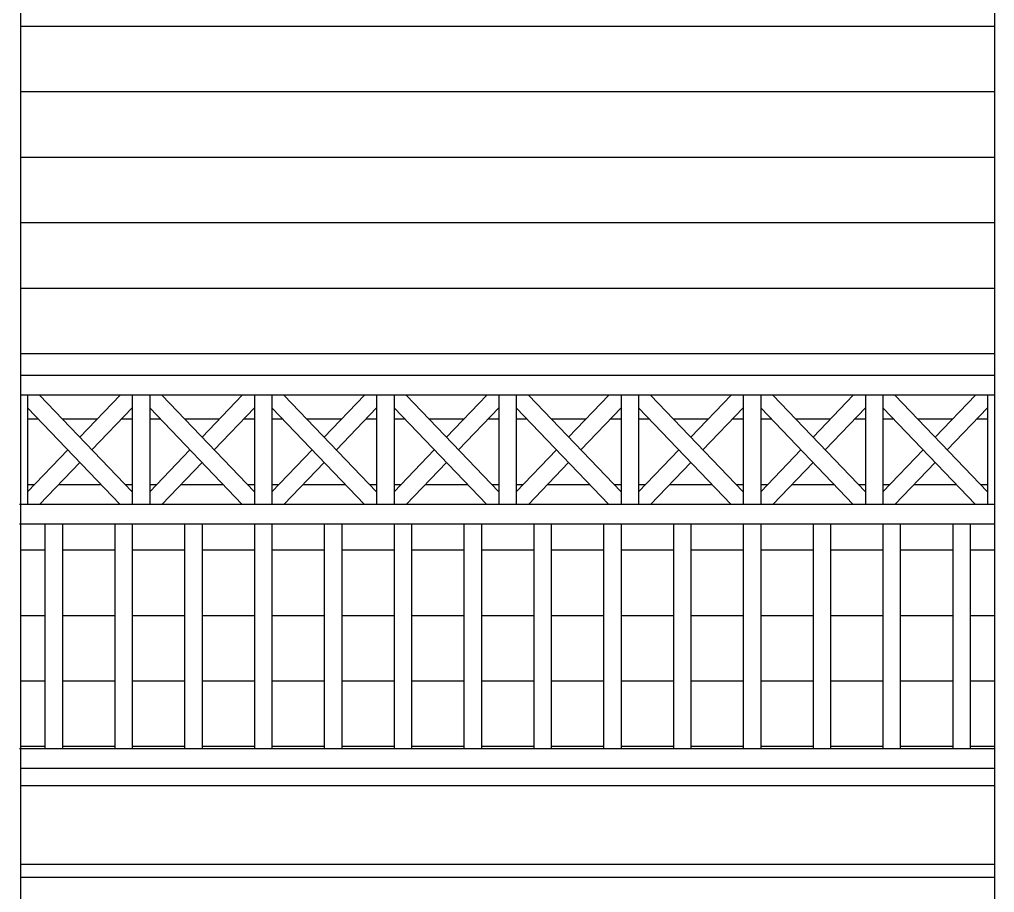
# Model space of a CAD drawing. Header units: inches. Extents: x 86794 to 87086, y 41803 to 41823.
# Drawn here: x 87071.485 to 87073.719, y 41816.78 to 41818.78 of the extents above; entities that cross this region are included whole.
import ezdxf

# ---------------------------------------------------------------- set-up
doc = ezdxf.new("R2010")
doc.units = ezdxf.units.IN
doc.header["$MEASUREMENT"] = 0

msp = doc.modelspace()

# ---------------------------------------------------------------- linework, layer by layer
at = {"ltscale": 0.006}
for p, q in [((87071.487, 41819.0158), (87071.487, 41814.2936)), ((87073.7187, 41819.0158), (87073.7187, 41814.2936)), ((87073.7187, 41818.7636), (87071.487, 41818.7636)), ((87073.7187, 41818.6136), (87071.487, 41818.6136)), ((87073.7187, 41818.4636), (87071.487, 41818.4636)), ((87073.7187, 41818.3136), (87071.487, 41818.3136)), ((87073.7187, 41818.1636), (87071.487, 41818.1636)), ((87073.7187, 41818.0136), (87071.487, 41818.0136)), ((87073.7187, 41817.9636), (87071.487, 41817.9636)), ((87073.7187, 41817.9186), (87071.487, 41817.9186)), ((87071.5029, 41817.9186), (87071.5029, 41817.6686)), ((87071.5306, 41817.9186), (87071.7429, 41817.6975)), ((87071.7151, 41817.9186), (87071.6229, 41817.8225)), ((87071.7429, 41817.9186), (87071.7429, 41817.6686)), ((87071.7829, 41817.9186), (87071.7829, 41817.6686)), ((87071.8106, 41817.9186), (87072.0229, 41817.6975)), ((87071.9951, 41817.9186), (87071.9029, 41817.8225)), ((87072.0229, 41817.9186), (87072.0229, 41817.6686)), ((87072.0629, 41817.9186), (87072.0629, 41817.6686)), ((87072.0906, 41817.9186), (87072.3029, 41817.6975)), ((87072.2751, 41817.9186), (87072.1829, 41817.8225)), ((87072.3029, 41817.9186), (87072.3029, 41817.6686)), ((87072.3429, 41817.9186), (87072.3429, 41817.6686)), ((87072.3706, 41817.9186), (87072.5829, 41817.6975)), ((87072.5551, 41817.9186), (87072.4629, 41817.8225)), ((87072.5829, 41817.9186), (87072.5829, 41817.6686)), ((87072.6229, 41817.9186), (87072.6229, 41817.6686)), ((87072.6506, 41817.9186), (87072.8629, 41817.6975)), ((87072.8351, 41817.9186), (87072.7429, 41817.8225)), ((87072.8629, 41817.9186), (87072.8629, 41817.6686)), ((87072.9029, 41817.9186), (87072.9029, 41817.6686)), ((87072.9306, 41817.9186), (87073.1429, 41817.6975)), ((87073.1151, 41817.9186), (87073.0229, 41817.8225)), ((87073.1429, 41817.9186), (87073.1429, 41817.6686)), ((87073.1829, 41817.9186), (87073.1829, 41817.6686)), ((87073.2106, 41817.9186), (87073.4229, 41817.6975)), ((87073.3951, 41817.9186), (87073.3029, 41817.8225)), ((87073.4229, 41817.9186), (87073.4229, 41817.6686)), ((87073.4629, 41817.9186), (87073.4629, 41817.6686)), ((87073.4906, 41817.9186), (87073.7029, 41817.6975)), ((87073.6751, 41817.9186), (87073.5829, 41817.8225)), ((87073.7029, 41817.9186), (87073.7029, 41817.6686)), ((87071.5029, 41817.8898), (87071.7151, 41817.6686)), ((87071.7429, 41817.8898), (87071.6506, 41817.7936)), ((87071.7829, 41817.8898), (87071.9951, 41817.6686)), ((87072.0229, 41817.8898), (87071.9306, 41817.7936)), ((87072.0629, 41817.8898), (87072.2751, 41817.6686)), ((87072.3029, 41817.8898), (87072.2106, 41817.7936)), ((87072.3429, 41817.8898), (87072.5551, 41817.6686)), ((87072.5829, 41817.8898), (87072.4906, 41817.7936)), ((87072.6229, 41817.8898), (87072.8351, 41817.6686)), ((87072.8629, 41817.8898), (87072.7706, 41817.7936)), ((87072.9029, 41817.8898), (87073.1151, 41817.6686)), ((87073.1429, 41817.8898), (87073.0506, 41817.7936)), ((87073.1829, 41817.8898), (87073.3951, 41817.6686)), ((87073.4229, 41817.8898), (87073.3306, 41817.7936)), ((87073.4629, 41817.8898), (87073.6751, 41817.6686)), ((87073.7029, 41817.8898), (87073.6106, 41817.7936)), ((87071.5279, 41817.8636), (87071.5029, 41817.8636)), ((87071.6623, 41817.8636), (87071.5834, 41817.8636)), ((87071.7429, 41817.8636), (87071.7178, 41817.8636)), ((87071.8079, 41817.8636), (87071.7829, 41817.8636)), ((87071.9423, 41817.8636), (87071.8634, 41817.8636)), ((87072.0229, 41817.8636), (87071.9978, 41817.8636)), ((87072.0879, 41817.8636), (87072.0629, 41817.8636)), ((87072.2223, 41817.8636), (87072.1434, 41817.8636)), ((87072.3029, 41817.8636), (87072.2778, 41817.8636)), ((87072.3679, 41817.8636), (87072.3429, 41817.8636)), ((87072.5023, 41817.8636), (87072.4234, 41817.8636)), ((87072.5829, 41817.8636), (87072.5578, 41817.8636)), ((87072.6479, 41817.8636), (87072.6229, 41817.8636)), ((87072.7823, 41817.8636), (87072.7034, 41817.8636)), ((87072.8629, 41817.8636), (87072.8378, 41817.8636)), ((87072.9279, 41817.8636), (87072.9029, 41817.8636)), ((87073.0623, 41817.8636), (87072.9834, 41817.8636)), ((87073.1429, 41817.8636), (87073.1178, 41817.8636)), ((87073.2079, 41817.8636), (87073.1829, 41817.8636)), ((87073.3423, 41817.8636), (87073.2634, 41817.8636)), ((87073.4229, 41817.8636), (87073.3978, 41817.8636)), ((87073.4879, 41817.8636), (87073.4629, 41817.8636)), ((87073.6223, 41817.8636), (87073.5434, 41817.8636)), ((87073.7029, 41817.8636), (87073.6778, 41817.8636)), ((87071.5951, 41817.7936), (87071.5029, 41817.6975)), ((87071.8751, 41817.7936), (87071.7829, 41817.6975)), ((87072.1551, 41817.7936), (87072.0629, 41817.6975)), ((87072.4351, 41817.7936), (87072.3429, 41817.6975)), ((87072.7151, 41817.7936), (87072.6229, 41817.6975)), ((87072.9951, 41817.7936), (87072.9029, 41817.6975)), ((87073.2751, 41817.7936), (87073.1829, 41817.6975)), ((87073.5551, 41817.7936), (87073.4629, 41817.6975)), ((87071.6229, 41817.7648), (87071.5306, 41817.6686)), ((87071.9029, 41817.7648), (87071.8106, 41817.6686)), ((87072.1829, 41817.7648), (87072.0906, 41817.6686)), ((87072.4629, 41817.7648), (87072.3706, 41817.6686)), ((87072.7429, 41817.7648), (87072.6506, 41817.6686)), ((87073.0229, 41817.7648), (87072.9306, 41817.6686)), ((87073.3029, 41817.7648), (87073.2106, 41817.6686)), ((87073.5829, 41817.7648), (87073.4906, 41817.6686)), ((87071.5183, 41817.7136), (87071.5029, 41817.7136)), ((87071.6719, 41817.7136), (87071.5738, 41817.7136)), ((87071.7429, 41817.7136), (87071.7274, 41817.7136)), ((87071.7983, 41817.7136), (87071.7829, 41817.7136)), ((87071.9519, 41817.7136), (87071.8538, 41817.7136)), ((87072.0229, 41817.7136), (87072.0074, 41817.7136)), ((87072.0783, 41817.7136), (87072.0629, 41817.7136)), ((87072.2319, 41817.7136), (87072.1338, 41817.7136)), ((87072.3029, 41817.7136), (87072.2874, 41817.7136)), ((87072.3583, 41817.7136), (87072.3429, 41817.7136)), ((87072.5119, 41817.7136), (87072.4138, 41817.7136)), ((87072.5829, 41817.7136), (87072.5674, 41817.7136)), ((87072.6383, 41817.7136), (87072.6229, 41817.7136)), ((87072.7919, 41817.7136), (87072.6938, 41817.7136)), ((87072.8629, 41817.7136), (87072.8474, 41817.7136)), ((87072.9183, 41817.7136), (87072.9029, 41817.7136)), ((87073.0719, 41817.7136), (87072.9738, 41817.7136)), ((87073.1429, 41817.7136), (87073.1274, 41817.7136)), ((87073.1983, 41817.7136), (87073.1829, 41817.7136)), ((87073.3519, 41817.7136), (87073.2538, 41817.7136)), ((87073.4229, 41817.7136), (87073.4074, 41817.7136)), ((87073.4783, 41817.7136), (87073.4629, 41817.7136)), ((87073.6319, 41817.7136), (87073.5338, 41817.7136)), ((87073.7029, 41817.7136), (87073.6874, 41817.7136)), ((87073.7187, 41817.6686), (87071.4845, 41817.6686)), ((87073.7187, 41817.6236), (87071.4845, 41817.6236)), ((87071.5429, 41817.6236), (87071.5429, 41817.1086)), ((87071.5829, 41817.6236), (87071.5829, 41817.1086)), ((87071.7029, 41817.6236), (87071.7029, 41817.1086)), ((87071.7429, 41817.6236), (87071.7429, 41817.1086)), ((87071.8629, 41817.6236), (87071.8629, 41817.1086)), ((87071.9029, 41817.6236), (87071.9029, 41817.1086)), ((87072.0229, 41817.6236), (87072.0229, 41817.1086)), ((87072.0629, 41817.6236), (87072.0629, 41817.1086)), ((87072.1829, 41817.6236), (87072.1829, 41817.1086)), ((87072.2229, 41817.6236), (87072.2229, 41817.1086)), ((87072.3429, 41817.6236), (87072.3429, 41817.1086)), ((87072.3829, 41817.6236), (87072.3829, 41817.1086)), ((87072.5029, 41817.6236), (87072.5029, 41817.1086)), ((87072.5429, 41817.6236), (87072.5429, 41817.1086)), ((87072.6629, 41817.6236), (87072.6629, 41817.1086)), ((87072.7029, 41817.6236), (87072.7029, 41817.1086)), ((87072.8229, 41817.6236), (87072.8229, 41817.1086)), ((87072.8629, 41817.6236), (87072.8629, 41817.1086)), ((87072.9829, 41817.6236), (87072.9829, 41817.1086)), ((87073.0229, 41817.6236), (87073.0229, 41817.1086)), ((87073.1429, 41817.6236), (87073.1429, 41817.1086)), ((87073.1829, 41817.6236), (87073.1829, 41817.1086)), ((87073.3029, 41817.6236), (87073.3029, 41817.1086)), ((87073.3429, 41817.6236), (87073.3429, 41817.1086)), ((87073.4629, 41817.6236), (87073.4629, 41817.1086)), ((87073.5029, 41817.6236), (87073.5029, 41817.1086)), ((87073.6229, 41817.6236), (87073.6229, 41817.1086)), ((87073.6629, 41817.6236), (87073.6629, 41817.1086)), ((87071.5429, 41817.5636), (87071.487, 41817.5636)), ((87071.7029, 41817.5636), (87071.5829, 41817.5636)), ((87071.8629, 41817.5636), (87071.7429, 41817.5636)), ((87072.0229, 41817.5636), (87071.9029, 41817.5636)), ((87072.1829, 41817.5636), (87072.0629, 41817.5636)), ((87072.3429, 41817.5636), (87072.2229, 41817.5636)), ((87072.5029, 41817.5636), (87072.3829, 41817.5636)), ((87072.6629, 41817.5636), (87072.5429, 41817.5636)), ((87072.8229, 41817.5636), (87072.7029, 41817.5636)), ((87072.9829, 41817.5636), (87072.8629, 41817.5636)), ((87073.1429, 41817.5636), (87073.0229, 41817.5636)), ((87073.3029, 41817.5636), (87073.1829, 41817.5636)), ((87073.4629, 41817.5636), (87073.3429, 41817.5636)), ((87073.6229, 41817.5636), (87073.5029, 41817.5636)), ((87073.7187, 41817.5636), (87073.6629, 41817.5636)), ((87071.5429, 41817.4136), (87071.487, 41817.4136)), ((87071.7029, 41817.4136), (87071.5829, 41817.4136)), ((87071.8629, 41817.4136), (87071.7429, 41817.4136)), ((87072.0229, 41817.4136), (87071.9029, 41817.4136)), ((87072.1829, 41817.4136), (87072.0629, 41817.4136)), ((87072.3429, 41817.4136), (87072.2229, 41817.4136)), ((87072.5029, 41817.4136), (87072.3829, 41817.4136)), ((87072.6629, 41817.4136), (87072.5429, 41817.4136)), ((87072.8229, 41817.4136), (87072.7029, 41817.4136)), ((87072.9829, 41817.4136), (87072.8629, 41817.4136)), ((87073.1429, 41817.4136), (87073.0229, 41817.4136)), ((87073.3029, 41817.4136), (87073.1829, 41817.4136)), ((87073.4629, 41817.4136), (87073.3429, 41817.4136)), ((87073.6229, 41817.4136), (87073.5029, 41817.4136)), ((87073.7187, 41817.4136), (87073.6629, 41817.4136)), ((87071.5429, 41817.2636), (87071.487, 41817.2636)), ((87071.7029, 41817.2636), (87071.5829, 41817.2636)), ((87071.8629, 41817.2636), (87071.7429, 41817.2636)), ((87072.0229, 41817.2636), (87071.9029, 41817.2636)), ((87072.1829, 41817.2636), (87072.0629, 41817.2636)), ((87072.3429, 41817.2636), (87072.2229, 41817.2636)), ((87072.5029, 41817.2636), (87072.3829, 41817.2636)), ((87072.6629, 41817.2636), (87072.5429, 41817.2636)), ((87072.8229, 41817.2636), (87072.7029, 41817.2636)), ((87072.9829, 41817.2636), (87072.8629, 41817.2636)), ((87073.1429, 41817.2636), (87073.0229, 41817.2636)), ((87073.3029, 41817.2636), (87073.1829, 41817.2636)), ((87073.4629, 41817.2636), (87073.3429, 41817.2636)), ((87073.6229, 41817.2636), (87073.5029, 41817.2636)), ((87073.7187, 41817.2636), (87073.6629, 41817.2636)), ((87073.7187, 41817.1086), (87071.4845, 41817.1086)), ((87071.5429, 41817.1136), (87071.487, 41817.1136)), ((87071.7029, 41817.1136), (87071.5829, 41817.1136)), ((87071.8629, 41817.1136), (87071.7429, 41817.1136)), ((87072.0229, 41817.1136), (87071.9029, 41817.1136)), ((87072.1829, 41817.1136), (87072.0629, 41817.1136)), ((87072.3429, 41817.1136), (87072.2229, 41817.1136)), ((87072.5029, 41817.1136), (87072.3829, 41817.1136)), ((87072.6629, 41817.1136), (87072.5429, 41817.1136)), ((87072.8229, 41817.1136), (87072.7029, 41817.1136)), ((87072.9829, 41817.1136), (87072.8629, 41817.1136)), ((87073.1429, 41817.1136), (87073.0229, 41817.1136)), ((87073.3029, 41817.1136), (87073.1829, 41817.1136)), ((87073.4629, 41817.1136), (87073.3429, 41817.1136)), ((87073.6229, 41817.1136), (87073.5029, 41817.1136)), ((87073.7187, 41817.1136), (87073.6629, 41817.1136)), ((87073.7187, 41817.0636), (87071.487, 41817.0636)), ((87073.7187, 41817.0636), (87071.487, 41817.0636)), ((87073.7187, 41817.0236), (87071.487, 41817.0236)), ((87073.7187, 41816.8436), (87071.487, 41816.8436)), ((87073.7187, 41816.8136), (87071.487, 41816.8136))]:
    msp.add_line(p, q, dxfattribs=at)

doc.saveas('drawing.dxf')
